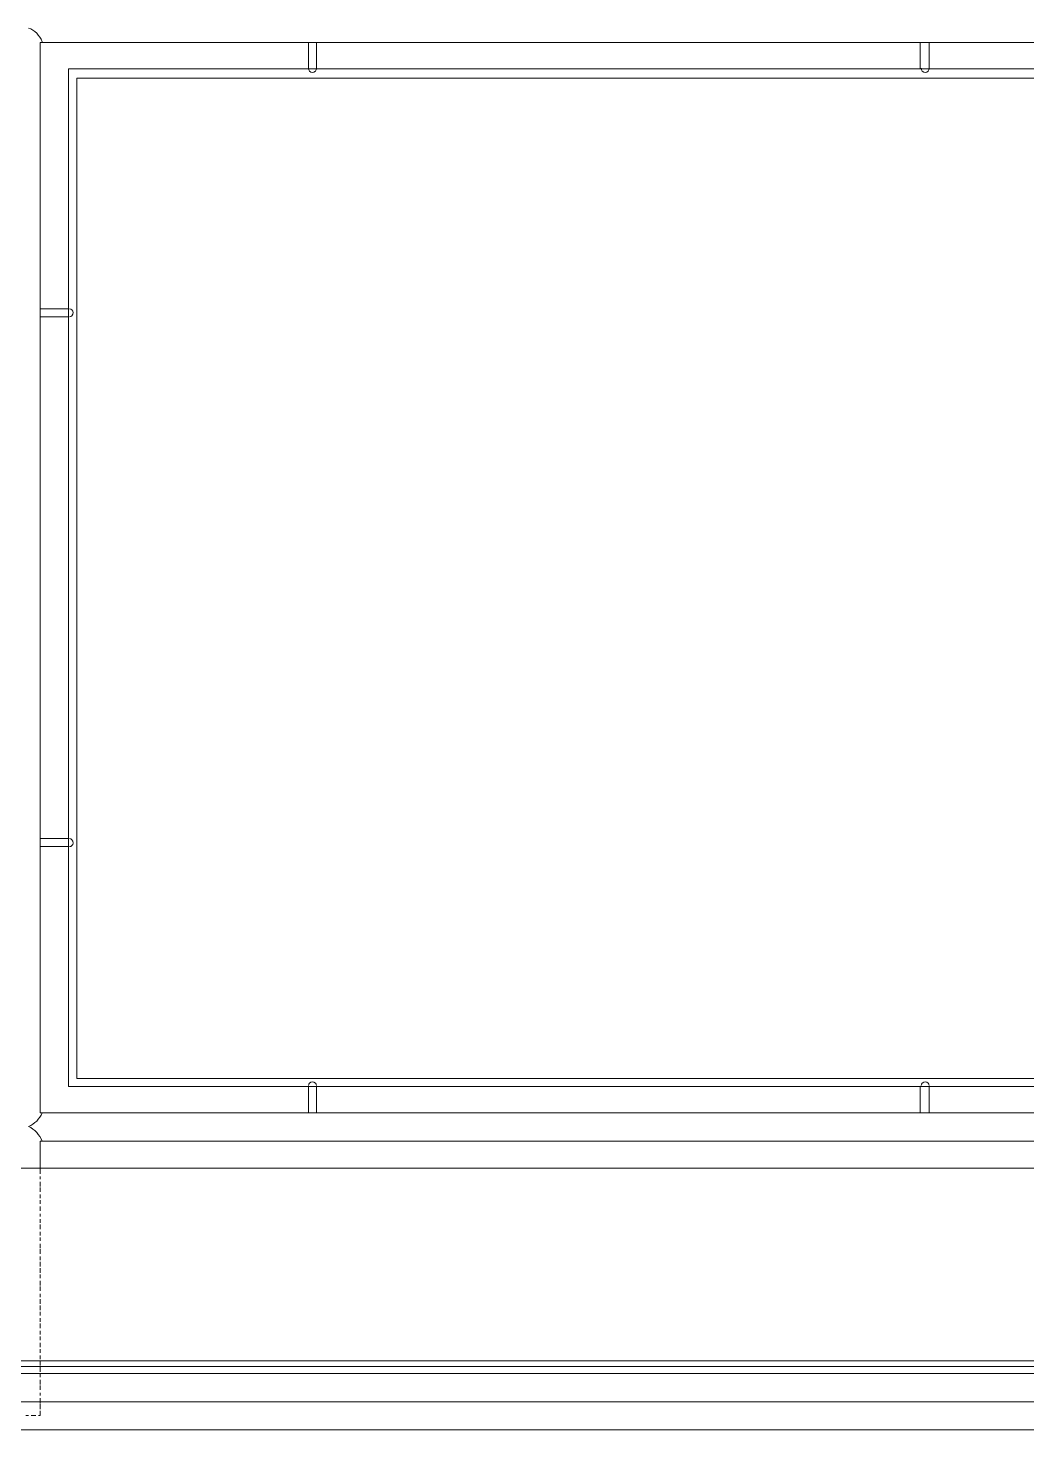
# Model space of a CAD drawing. Header units: millimetres. Extents: x 2928 to 3112, y 1220 to 1280.
# Drawn here: x 3073.802 to 3075.62, y 1248.351 to 1250.904 of the extents above; entities that cross this region are included whole.
import ezdxf

# ---------------------------------------------------------------- set-up
doc = ezdxf.new("R2010")
doc.units = ezdxf.units.MM

msp = doc.modelspace()

# ---------------------------------------------------------------- linework, layer by layer
at = {"color": 7, "linetype": 'Continuous', "lineweight": 5, "true_color": 0x000007}
for points in [[(3073.82476, 1248.92871), (3073.82476, 1250.87711), (3075.92698, 1250.87711)], [(3074.31269, 1250.87711), (3074.31269, 1250.82914), (3074.31269, 1250.82914)], [(3074.32757, 1250.82914), (3074.32757, 1250.87711), (3074.31269, 1250.87711)], [(3075.42582, 1250.82914), (3075.42582, 1250.87711), (3075.44236, 1250.87711)], [(3075.44236, 1250.87711), (3075.44236, 1250.82914), (3075.44236, 1250.82914)], [(3073.82476, 1250.39249), (3073.87603, 1250.39249), (3073.87603, 1250.39249)], [(3073.87603, 1250.3776), (3073.82476, 1250.3776), (3073.82476, 1250.39249)], [(3073.87603, 1249.42821), (3073.82476, 1249.42821), (3073.82476, 1249.41333)], [(3073.82476, 1249.41333), (3073.87603, 1249.41333), (3073.87603, 1249.41333)], [(3074.31269, 1248.92871), (3074.31269, 1248.97667), (3074.31269, 1248.97667)], [(3074.32757, 1248.97667), (3074.32757, 1248.92871), (3074.31269, 1248.92871)], [(3075.42582, 1248.97667), (3075.42582, 1248.92871), (3075.44236, 1248.92871)], [(3075.44236, 1248.92871), (3075.44236, 1248.97667), (3075.44236, 1248.97667)], [(3073.82476, 1248.92871), (3075.92698, 1248.92871), (3075.92698, 1248.92871)], [(3073.82476, 1248.82782), (3073.82476, 1248.87743), (3073.82476, 1248.87743)], [(3073.82476, 1248.87743), (3075.92698, 1248.87743), (3075.92698, 1248.87743)]]:
    msp.add_lwpolyline(points, dxfattribs=at)
for points in [[(3075.87571, 1250.82914), (3073.87603, 1250.82914), (3073.87603, 1248.97667), (3075.87571, 1248.97667)], [(3073.89092, 1248.99156), (3075.86247, 1248.99156), (3075.86247, 1250.8126), (3073.89092, 1250.8126)]]:
    msp.add_lwpolyline(points, close=True, dxfattribs=at)
at = {"color": 7, "linetype": 'Continuous', "lineweight": 9, "true_color": 0x000007}
msp.add_lwpolyline([(3082.55782, 1248.82782), (3060.75164, 1248.82782), (3060.75164, 1248.82782)], dxfattribs=at)
at = {"color": 252, "linetype": 'Continuous', "lineweight": 13, "true_color": 0x989898}
for points in [[(3073.82476, 1248.81789), (3073.82476, 1248.82782), (3073.82476, 1248.82782)], [(3073.82476, 1248.80797), (3073.82476, 1248.81293), (3073.82476, 1248.81293)], [(3073.82476, 1248.79474), (3073.82476, 1248.80301), (3073.82476, 1248.80301)], [(3073.82476, 1248.78481), (3073.82476, 1248.79308), (3073.82476, 1248.79308)], [(3073.82476, 1248.77323), (3073.82476, 1248.77985), (3073.82476, 1248.77985)], [(3073.82476, 1248.76331), (3073.82476, 1248.76993), (3073.82476, 1248.76993)], [(3073.82476, 1248.75008), (3073.82476, 1248.75835), (3073.82476, 1248.75835)], [(3073.82476, 1248.74015), (3073.82476, 1248.74512), (3073.82476, 1248.74512)], [(3073.82476, 1248.72858), (3073.82476, 1248.73519), (3073.82476, 1248.73519)], [(3073.82476, 1248.717), (3073.82476, 1248.72527), (3073.82476, 1248.72527)], [(3073.82476, 1248.70542), (3073.82476, 1248.71204), (3073.82476, 1248.71204)], [(3073.82476, 1248.6955), (3073.82476, 1248.70211), (3073.82476, 1248.70211)], [(3073.82476, 1248.68226), (3073.82476, 1248.69053), (3073.82476, 1248.69053)], [(3073.82476, 1248.67234), (3073.82476, 1248.68061), (3073.82476, 1248.68061)], [(3073.82476, 1248.66076), (3073.82476, 1248.66738), (3073.82476, 1248.66738)], [(3073.82476, 1248.64918), (3073.82476, 1248.65745), (3073.82476, 1248.65745)], [(3073.82476, 1248.63761), (3073.82476, 1248.64588), (3073.82476, 1248.64588)], [(3073.82476, 1248.62768), (3073.82476, 1248.6343), (3073.82476, 1248.6343)], [(3073.82476, 1248.61445), (3073.82476, 1248.62272), (3073.82476, 1248.62272)], [(3073.82476, 1248.60453), (3073.82476, 1248.6128), (3073.82476, 1248.6128)], [(3073.82476, 1248.59295), (3073.82476, 1248.59956), (3073.82476, 1248.59956)], [(3073.82476, 1248.58137), (3073.82476, 1248.58964), (3073.82476, 1248.58964)], [(3073.82476, 1248.56979), (3073.82476, 1248.57806), (3073.82476, 1248.57806)], [(3073.82476, 1248.55987), (3073.82476, 1248.56649), (3073.82476, 1248.56649)], [(3073.82476, 1248.54829), (3073.82476, 1248.55491), (3073.82476, 1248.55491)], [(3073.82476, 1248.53671), (3073.82476, 1248.54498), (3073.82476, 1248.54498)], [(3073.82476, 1248.52514), (3073.82476, 1248.53175), (3073.82476, 1248.53175)], [(3073.82476, 1248.51521), (3073.82476, 1248.52183), (3073.82476, 1248.52183)], [(3073.82476, 1248.50198), (3073.82476, 1248.51025), (3073.82476, 1248.51025)], [(3073.82476, 1248.49206), (3073.82476, 1248.49867), (3073.82476, 1248.49867)], [(3061.22799, 1248.47717), (3082.08312, 1248.47717), (3082.08312, 1248.47717)], [(3073.82476, 1248.48048), (3073.82476, 1248.48709), (3073.82476, 1248.48709)], [(3073.82476, 1248.4689), (3073.82476, 1248.47717), (3073.82476, 1248.47717)], [(3073.82476, 1248.45732), (3073.82476, 1248.46725), (3073.82476, 1248.46725)], [(3061.22799, 1248.45401), (3082.08312, 1248.45401), (3082.08312, 1248.45401)], [(3073.82476, 1248.4474), (3073.82476, 1248.45401), (3073.82476, 1248.45401)], [(3073.82476, 1248.43417), (3073.82476, 1248.44244), (3073.82476, 1248.44244)], [(3073.82476, 1248.42424), (3073.82476, 1248.43251), (3073.82476, 1248.43251)], [(3073.82476, 1248.41432), (3073.82476, 1248.41928), (3073.82476, 1248.41928)], [(3082.08312, 1248.40274), (3061.22799, 1248.40274), (3061.22799, 1248.40274)], [(3073.82476, 1248.40109), (3073.82476, 1248.40936), (3073.82476, 1248.40936)], [(3073.82476, 1248.38951), (3073.82476, 1248.39943), (3073.82476, 1248.39943)], [(3073.7983, 1248.37793), (3073.80326, 1248.37793), (3073.80326, 1248.37793)], [(3073.80822, 1248.37793), (3073.81649, 1248.37793), (3073.81649, 1248.37793)], [(3073.82145, 1248.37793), (3073.82476, 1248.37793), (3073.82476, 1248.3862)]]:
    msp.add_lwpolyline(points, dxfattribs=at)
at = {"color": 7, "linetype": 'Continuous', "lineweight": 20, "true_color": 0x000007}
msp.add_lwpolyline([(3061.22799, 1248.46725), (3082.08312, 1248.46725), (3082.08312, 1248.46725)], dxfattribs=at)
at = {"color": 252, "linetype": 'Continuous', "lineweight": 5, "true_color": 0x989898}
msp.add_lwpolyline([(3082.55782, 1248.35147), (3060.75164, 1248.35147), (3060.75164, 1248.35147)], dxfattribs=at)
at = {"color": 7, "linetype": 'Continuous', "lineweight": 5, "true_color": 0x000007}
for points in [[(3073.82807, 1250.87876), (3073.82311, 1250.89034), (3073.81484, 1250.90026), (3073.80326, 1250.90357)], [(3073.80326, 1248.9039), (3073.81484, 1248.90886), (3073.82311, 1248.91713), (3073.82807, 1248.92871)], [(3073.82807, 1248.87743), (3073.82311, 1248.88901), (3073.81484, 1248.89894), (3073.80326, 1248.9039)]]:
    msp.add_open_spline(points, degree=3, dxfattribs=at)
for points in [[(3074.31269, 1250.8308), (3074.31269, 1250.82583), (3074.316, 1250.82253), (3074.3193, 1250.82253), (3074.3193, 1250.82253), (3074.32427, 1250.82253), (3074.32757, 1250.82583), (3074.32757, 1250.8308)], [(3075.42748, 1250.8308), (3075.42748, 1250.82583), (3075.43078, 1250.82253), (3075.43575, 1250.82253), (3075.43575, 1250.82253), (3075.43905, 1250.82253), (3075.44236, 1250.82583), (3075.44236, 1250.8308)], [(3073.87769, 1250.3776), (3073.881, 1250.3776), (3073.8843, 1250.38091), (3073.8843, 1250.38587), (3073.8843, 1250.38587), (3073.8843, 1250.38918), (3073.881, 1250.39249), (3073.87769, 1250.39249)], [(3073.87769, 1249.41333), (3073.881, 1249.41333), (3073.8843, 1249.41664), (3073.8843, 1249.41994), (3073.8843, 1249.41994), (3073.8843, 1249.4249), (3073.881, 1249.42821), (3073.87769, 1249.42821)], [(3074.32757, 1248.97833), (3074.32757, 1248.98164), (3074.32427, 1248.98494), (3074.3193, 1248.98494), (3074.3193, 1248.98494), (3074.316, 1248.98494), (3074.31269, 1248.98164), (3074.31269, 1248.97833)], [(3075.44236, 1248.97833), (3075.44236, 1248.98164), (3075.43905, 1248.98494), (3075.43575, 1248.98494), (3075.43575, 1248.98494), (3075.43078, 1248.98494), (3075.42748, 1248.98164), (3075.42748, 1248.97833)]]:
    msp.add_open_spline(points, degree=3, knots=[0, 0, 0, 0, 0.125, 0.125, 0.125, 0.125001, 1, 1, 1, 1], dxfattribs=at)

doc.saveas('drawing.dxf')
